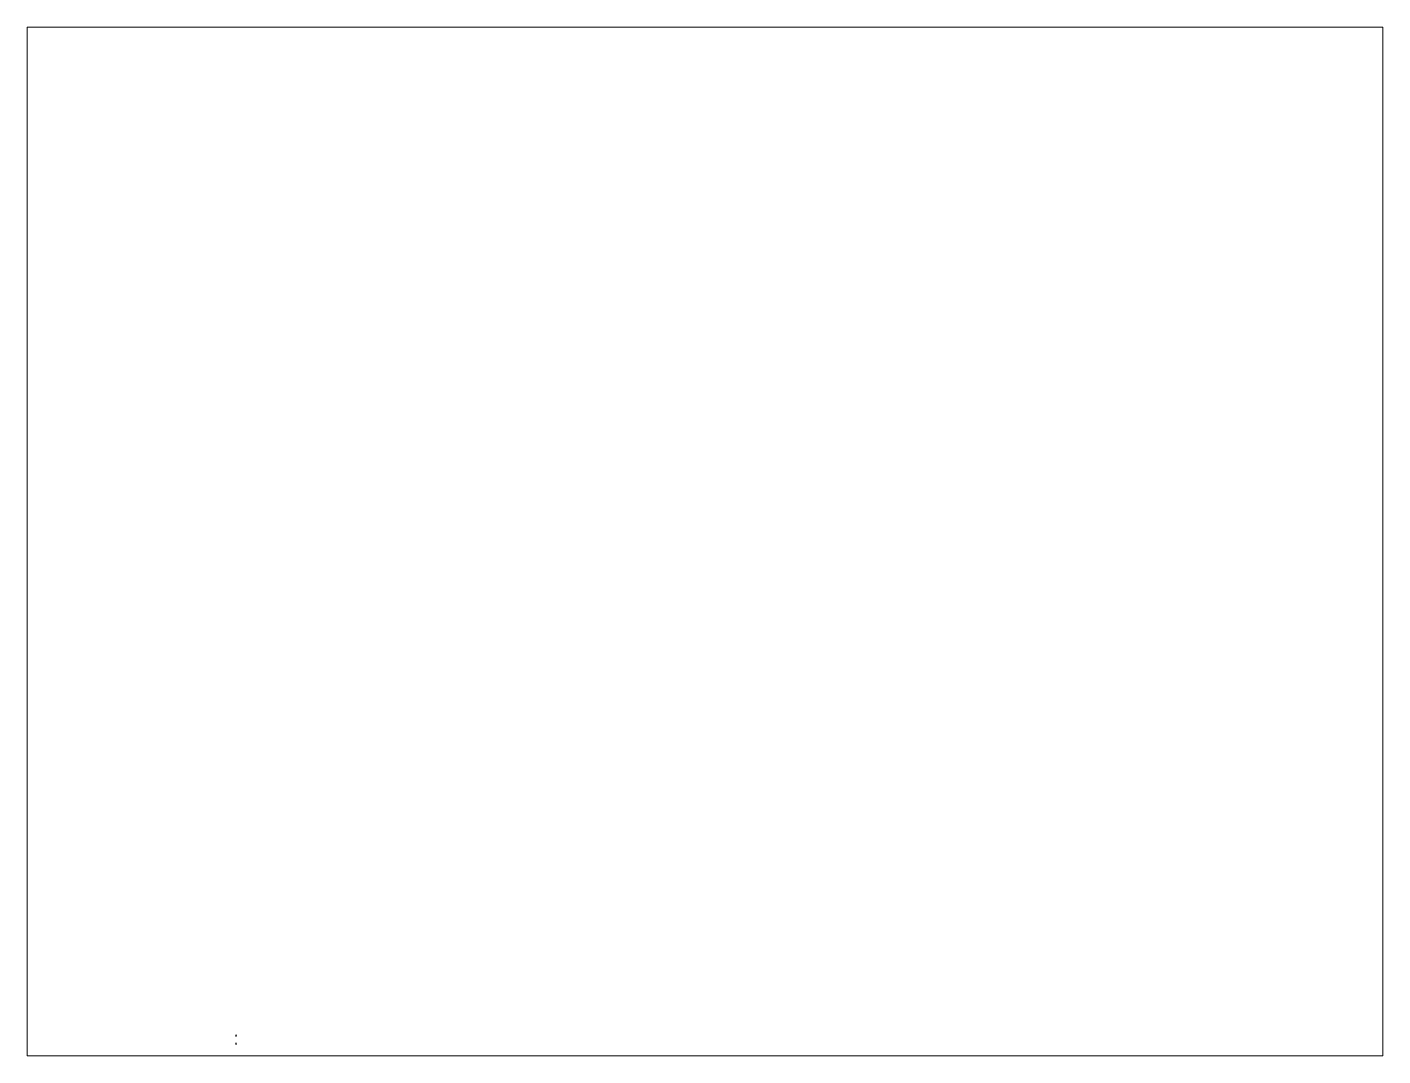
# Paper-space layout 'dwgmodels.com' of a CAD drawing. Header units: millimetres. Extents: x 26 to 231, y 20 to 176.
# The model-space entities are those that its viewports show. They can reach past a viewport. Long polylines and large blocks are cut down to what shows.
import ezdxf

# ---------------------------------------------------------------- set-up
doc = ezdxf.new("R2010")
doc.units = ezdxf.units.MM
doc.layers.add('dwgmodels.com', color=30, linetype='Continuous')
doc.layers.add('txt', color=157, linetype='Continuous', lineweight=13)

msp = doc.modelspace()

# ---------------------------------------------------------------- linework, layer by layer
at = {"layer": 'dwgmodels.com'}
for centre, major_axis, start_param, end_param in [((1156.29, 345.23), (-822.39, 0), -0.054159, -0.053853), ((1156.29, 422.57), (822.39, 0), 3.195446, 3.195752)]:
    msp.add_ellipse(centre, major_axis=major_axis, ratio=0.8827, start_param=start_param, end_param=end_param, dxfattribs=at)

psp = doc.layouts.new('dwgmodels.com')

# ---------------------------------------------------------------- viewports
at = {"layer": 'txt', "color": 1}
psp.add_viewport(center=(128.5, 97.5), size=(205.6, 156), view_center_point=(396.12, 448.72), view_height=133.834, dxfattribs=at)

doc.saveas('drawing.dxf')
